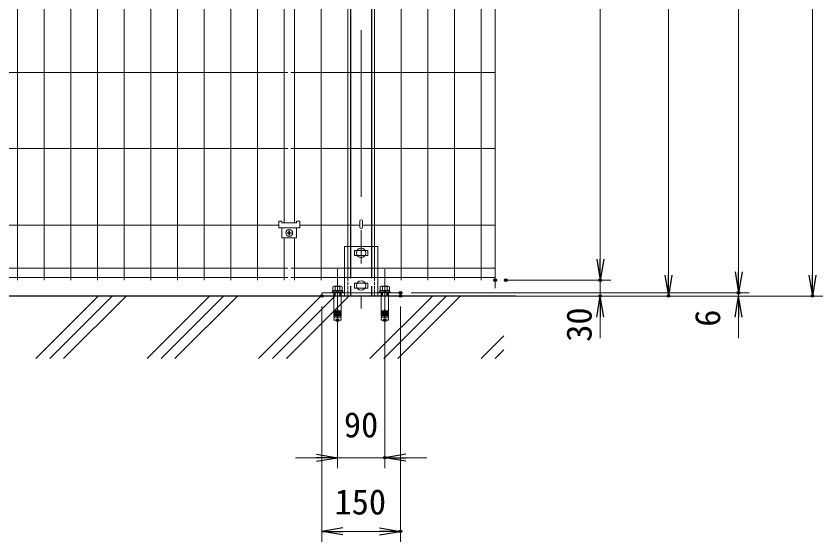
# Model space of a CAD drawing. Units: millimetres, scale not verified. Extents: x -4200 to 4200, y -2970 to 2970.
# Drawn here: x -1798 to -261, y -542 to 459 of the extents above; entities that cross this region are included whole.
import ezdxf
from ezdxf.enums import TextEntityAlignment as Align

# ---------------------------------------------------------------- set-up
doc = ezdxf.new("R2010")
doc.units = ezdxf.units.MM
doc.header["$LTSCALE"] = 10
doc.header["$PDMODE"] = 32
doc.header["$PDSIZE"] = 5
doc.linetypes.add('DASHED', pattern=[7.5, 6, -1.5])
doc.linetypes.add('USER1', pattern=[50.8, 31.75, -6.35, 6.35, -6.35])
for name, color, linetype, lineweight in [('0-0_D-STR-DIM', 7, 'Continuous', 13), ('0-1_D-STR3', 3, 'Continuous', 13), ('0-2_D-BMK', 2, 'USER1', 13), ('0-3_D-STR1', 1, 'Continuous', 25), ('0-4_D-STR2', 7, 'Continuous', 13), ('0-5_0', 7, 'Continuous', 25), ('0-6_Defpoints', 7, 'Continuous', 25), ('0-9_D-STR4', 7, 'Continuous', 25), ('0-A_D-DCR-HCH', 7, 'Continuous', 13)]:
    doc.layers.add(name, color=color, linetype=linetype, lineweight=lineweight)
doc.styles.add('ＭＳ ゴシック', font='')
doc.styles.get('ＭＳ ゴシック').set_extended_font_data('MS Gothic')

# ---------------------------------------------------------------- blocks, each defined once
blk = doc.blocks.new('_Open')
at = {"layer": '0-5_0'}
blk.add_line((-10, 1.667), (0, 0), dxfattribs=at)
blk.add_lwpolyline([(-10, -1.667), (0, 0), (-10, 0)], dxfattribs=at)
blk = doc.blocks.new('ベースプレート部品\u3000正面図')
at = {"layer": '0-1_D-STR3', "linetype": 'DASHED'}
for p, q in [((8393.49, 24200.71), (8393.49, 23260.71)), ((8903.49, 24200.71), (8903.49, 23260.71)), ((8128.49, 23320.71), (8128.49, 23260.71)), ((8268.49, 23320.71), (8268.49, 23260.71)), ((8333.49, 23320.71), (8333.49, 23260.71)), ((8963.49, 23320.71), (8963.49, 23260.71)), ((9028.49, 23320.71), (9028.49, 23260.71)), ((9168.49, 23320.71), (9168.49, 23260.71))]:
    blk.add_line(p, q, dxfattribs=at)
at = {"layer": '0-1_D-STR3'}
for p, q in [((8963.49, 24200.71), (8963.49, 23320.71)), ((8773.41, 24128.21), (8523.37, 24128.21)), ((8523.37, 24128.21), (8523.37, 24033.21)), ((8773.37, 24033.21), (8523.41, 24033.21)), ((8773.37, 24128.21), (8773.37, 24033.21)), ((8773.41, 23508.21), (8523.37, 23508.21)), ((8523.37, 23508.21), (8523.37, 23413.21)), ((8773.37, 23413.21), (8523.41, 23413.21)), ((8773.37, 23508.21), (8773.37, 23413.21)), ((7898.51, 23320.71), (9398.51, 23320.71)), ((9398.51, 23320.71), (9398.51, 23260.71))]:
    blk.add_line(p, q, dxfattribs=at)
for points in [[(8963.49, 24200.71), (8333.49, 24200.71), (8333.49, 23320.71)], [(7898.51, 23320.71), (7898.51, 23260.71), (9398.51, 23260.71)]]:
    blk.add_lwpolyline(points, dxfattribs=at)

msp = doc.modelspace()

# ---------------------------------------------------------------- linework, layer by layer
at = {"layer": '0-0_D-STR-DIM'}
for p, q in [((-885.07, 1448.64), (-885.07, -58.89)), ((-685.07, 1386.38), (-685.07, -3.62)), ((-555.07, 1386.38), (-555.07, -33.62)), ((-421.57, 1321.38), (-421.57, -27.62)), ((-280.9, 1321.38), (-280.9, -33.62)), ((-685.07, -3.62), (-685.07, 36.38)), ((-421.57, -27.62), (-421.57, 12.38)), ((-421.57, -27.62), (-421.57, 12.38)), ((-865.07, -43.62), (-665.07, -43.62)), ((-845.07, -43.62), (-665.07, -43.62)), ((-685.07, -43.62), (-685.07, -73.62)), ((-1045.54, -67.62), (-401.57, -67.62)), ((-1045.54, -67.62), (-401.57, -67.62)), ((-1045.54, -67.62), (-401.57, -67.62)), ((-1045.54, -73.62), (-665.07, -73.62)), ((-1045.54, -73.62), (-535.07, -73.62)), ((-1045.54, -73.62), (-401.57, -73.62)), ((-1045.54, -73.62), (-401.57, -73.62)), ((-1045.54, -73.62), (-260.9, -73.62)), ((-421.57, -73.62), (-421.57, -67.62)), ((-421.57, -73.62), (-421.57, -67.62)), ((-1215.54, -93.62), (-1215.54, -541.6)), ((-1065.54, -93.62), (-1065.54, -541.6)), ((-685.07, -113.62), (-685.07, -153.62)), ((-421.57, -113.62), (-421.57, -153.62)), ((-421.57, -113.62), (-421.57, -153.62)), ((-1185.54, -139.62), (-1185.54, -401.36)), ((-1095.54, -139.62), (-1095.54, -401.36)), ((-1225.54, -381.36), (-1265.54, -381.36)), ((-1185.54, -381.36), (-1095.54, -381.36)), ((-1055.54, -381.36), (-1015.54, -381.36)), ((-1175.54, -521.6), (-1105.54, -521.6))]:
    msp.add_line(p, q, dxfattribs=at)
at = {"layer": '0-1_D-STR3'}
for p, q in [((-1297.53, 68.68), (-1291.53, 68.68)), ((-1297.53, 68.68), (-1297.53, 55.88)), ((-1291.53, 68.68), (-1291.53, 65.78)), ((-1291.53, 65.78), (-1263.53, 65.78)), ((-1263.53, 68.68), (-1257.53, 68.68)), ((-1263.53, 68.68), (-1263.53, 65.78)), ((-1257.53, 68.68), (-1257.53, 55.88)), ((-1143.14, 69.54), (-1143.14, 57.38)), ((-1137.94, 69.54), (-1137.94, 57.38)), ((-1297.53, 55.88), (-1257.53, 55.88)), ((-1291.53, 55.88), (-1291.53, 36.88)), ((-1280.99, 46.88), (-1278.99, 46.88)), ((-1277.99, 49.88), (-1277.99, 47.88)), ((-1276.99, 49.88), (-1276.99, 47.88)), ((-1273.99, 46.88), (-1275.99, 46.88)), ((-1263.53, 55.88), (-1263.53, 36.88)), ((-1291.53, 36.88), (-1263.53, 36.88)), ((-1280.99, 45.88), (-1278.99, 45.88)), ((-1277.99, 42.88), (-1277.99, 44.88)), ((-1276.99, 42.88), (-1276.99, 44.88)), ((-1273.99, 45.88), (-1275.99, 45.88)), ((-1194.34, -63.12), (-1194.34, -55.92)), ((-1178.62, -55.12), (-1192.24, -55.12)), ((-1189.94, -55.92), (-1189.94, -63.12)), ((-1181.14, -55.92), (-1181.14, -63.12)), ((-1176.74, -63.12), (-1176.74, -55.92)), ((-1104.34, -63.12), (-1104.34, -55.92)), ((-1088.62, -55.12), (-1102.24, -55.12)), ((-1099.94, -55.92), (-1099.94, -63.12)), ((-1091.14, -55.92), (-1091.14, -63.12)), ((-1086.74, -63.12), (-1086.74, -55.92)), ((-1215.54, -73.62), (-1065.54, -73.62)), ((-1190.54, -73.62), (-1190.54, -67.62)), ((-1189.74, -73.62), (-1189.74, -67.62)), ((-1186.79, -65.62), (-1184.29, -63.12)), ((-1181.34, -73.62), (-1181.34, -67.62)), ((-1180.54, -73.62), (-1180.54, -67.62)), ((-1100.54, -73.62), (-1100.54, -67.62)), ((-1099.74, -73.62), (-1099.74, -67.62)), ((-1096.79, -65.62), (-1094.29, -63.12)), ((-1091.34, -73.62), (-1091.34, -67.62)), ((-1090.54, -73.62), (-1090.54, -67.62)), ((-1185.92, -106.12), (-1192.75, -106.12)), ((-1185.92, -103.62), (-1192.54, -103.62)), ((-1185.92, -99.83), (-1185.92, -113.62)), ((-1185.17, -99.83), (-1185.17, -113.62)), ((-1185.17, -103.62), (-1178.54, -103.62)), ((-1185.17, -106.12), (-1178.54, -106.12)), ((-1095.92, -106.12), (-1102.75, -106.12)), ((-1095.92, -103.62), (-1102.54, -103.62)), ((-1095.92, -99.83), (-1095.92, -113.62)), ((-1095.17, -99.83), (-1095.17, -113.62)), ((-1095.17, -103.62), (-1088.54, -103.62)), ((-1095.17, -106.12), (-1088.54, -106.12)), ((-1185.92, -108.62), (-1192.54, -108.62)), ((-1185.92, -111.12), (-1192.54, -111.12)), ((-1185.17, -108.62), (-1178.54, -108.62)), ((-1185.17, -111.12), (-1178.54, -111.12)), ((-1095.92, -108.62), (-1102.54, -108.62)), ((-1095.92, -111.12), (-1102.54, -111.12)), ((-1095.17, -108.62), (-1088.54, -108.62)), ((-1095.17, -111.12), (-1088.54, -111.12))]:
    msp.add_line(p, q, dxfattribs=at)
for points in [[(-1175.04, -65.62), (-1175.04, -67.62), (-1196.04, -67.62), (-1196.04, -65.62)], [(-1085.04, -65.62), (-1085.04, -67.62), (-1106.04, -67.62), (-1106.04, -65.62)]]:
    msp.add_lwpolyline(points, close=True, dxfattribs=at)
for points in [[(-1194.74, -65.62), (-1194.74, -63.12), (-1176.34, -63.12), (-1176.34, -65.62)], [(-1185.17, -101.96), (-1178.54, -101.96), (-1178.54, -73.62), (-1192.54, -73.62), (-1192.54, -101.96), (-1185.92, -101.96)], [(-1104.74, -65.62), (-1104.74, -63.12), (-1086.34, -63.12), (-1086.34, -65.62)], [(-1095.17, -101.96), (-1088.54, -101.96), (-1088.54, -73.62), (-1102.54, -73.62), (-1102.54, -101.96), (-1095.92, -101.96)], [(-1192.23, -101.96), (-1192.54, -103.62), (-1192.54, -104.46), (-1185.92, -104.46)], [(-1192.23, -104.46), (-1192.54, -106.12), (-1192.54, -106.96), (-1185.92, -106.96)], [(-1192.23, -106.96), (-1192.54, -108.62), (-1192.54, -109.46), (-1185.92, -109.46)], [(-1178.85, -101.96), (-1178.54, -103.62), (-1178.54, -104.46), (-1185.17, -104.46)], [(-1178.85, -104.46), (-1178.54, -106.12), (-1178.54, -106.96), (-1185.17, -106.96)], [(-1178.85, -106.96), (-1178.54, -108.62), (-1178.54, -109.46), (-1185.17, -109.46)], [(-1102.23, -101.96), (-1102.54, -103.62), (-1102.54, -104.46), (-1095.92, -104.46)], [(-1102.23, -104.46), (-1102.54, -106.12), (-1102.54, -106.96), (-1095.92, -106.96)], [(-1102.23, -106.96), (-1102.54, -108.62), (-1102.54, -109.46), (-1095.92, -109.46)], [(-1088.85, -101.96), (-1088.54, -103.62), (-1088.54, -104.46), (-1095.17, -104.46)], [(-1088.85, -104.46), (-1088.54, -106.12), (-1088.54, -106.96), (-1095.17, -106.96)], [(-1088.85, -106.96), (-1088.54, -108.62), (-1088.54, -109.46), (-1095.17, -109.46)], [(-1178.85, -109.46), (-1178.54, -111.12), (-1178.54, -113.62), (-1192.54, -113.62), (-1192.54, -111.12), (-1192.23, -109.46)], [(-1179.07, -113.62), (-1178.54, -119.62), (-1192.54, -119.62), (-1192.02, -113.62)], [(-1178.54, -113.62), (-1185.23, -113.62), (-1192.54, -113.62)], [(-1088.85, -109.46), (-1088.54, -111.12), (-1088.54, -113.62), (-1102.54, -113.62), (-1102.54, -111.12), (-1102.23, -109.46)], [(-1089.07, -113.62), (-1088.54, -119.62), (-1102.54, -119.62), (-1102.02, -113.62)], [(-1088.54, -113.62), (-1095.23, -113.62), (-1102.54, -113.62)]]:
    msp.add_lwpolyline(points, dxfattribs=at)
for centre, radius in [((-1277.49, 46.38), 6.5), ((-1140.54, 8.37), 9), ((-1140.54, -53.62), 9)]:
    msp.add_circle(centre, radius, dxfattribs=at)
for centre, radius, start, end in [((-1280.99, 46.38), 0.5, 90.00001, 270), ((-1278.99, 47.88), 1, 270, 0.00001), ((-1277.49, 49.88), 0.5, 0, 179.99999), ((-1275.99, 47.88), 1, 180, 270), ((-1273.99, 46.38), 0.5, 270.00049, 90.00046), ((-1140.54, 57.38), 2.6, 180, 0), ((-1278.99, 44.88), 1, 0, 90), ((-1277.49, 42.88), 0.5, 180.00002, 0.00001), ((-1275.99, 44.88), 1, 90, 180), ((-1192.14, -58.54), 3.42, 49.96723, 130.03277), ((-1185.54, -67.62), 12.5, 69.39031, 110.60969), ((-1178.94, -58.48), 3.38, 49.3117, 130.6883), ((-1102.14, -58.54), 3.42, 49.96723, 130.03277), ((-1095.54, -67.62), 12.5, 69.39031, 110.60969), ((-1088.94, -58.48), 3.38, 49.3117, 130.6883), ((-1185.54, -99.83), 0.375, 0, 180), ((-1095.54, -99.83), 0.375, 0, 180)]:
    msp.add_arc(centre, radius, start, end, dxfattribs=at)
msp.add_ellipse((-1140.54, 69.53), major_axis=(-2.6, 0), ratio=0.649974, start_param=3.1415927, end_param=6.2831853, dxfattribs=at)
at = {"layer": '0-2_D-BMK'}
for p, q in [((-1140.54, 1448.64), (-1140.54, -97.62)), ((-1185.54, -22.61), (-1185.54, -165.68)), ((-1095.54, -22.61), (-1095.54, -165.68))]:
    msp.add_line(p, q, dxfattribs=at)
at = {"layer": '0-3_D-STR1'}
for p, q in [((-1160.54, 1354.38), (-1160.54, 20.38)), ((-1120.54, 1354.38), (-1120.54, 20.38))]:
    msp.add_line(p, q, dxfattribs=at)
at = {"layer": '0-3_D-STR1', "linetype": 'DASHED'}
for p, q in [((-1160.54, 20.38), (-1160.54, -73.62)), ((-1120.54, 20.38), (-1120.54, -73.62))]:
    msp.add_line(p, q, dxfattribs=at)
at = {"layer": '0-4_D-STR2'}
for p, q in [((-1795.17, 1426.38), (-1795.17, -43.62)), ((-1744.4, 1426.38), (-1744.4, -43.62)), ((-1693.63, 1426.38), (-1693.63, -43.62)), ((-1642.86, 1426.38), (-1642.86, -43.62)), ((-1592.09, 1426.38), (-1592.09, -43.62)), ((-1541.33, 1426.38), (-1541.33, -43.62)), ((-1490.56, 1426.38), (-1490.56, -43.62)), ((-1439.79, 1426.38), (-1439.79, -43.62)), ((-1389.02, 1426.38), (-1389.02, -43.62)), ((-1338.25, 1426.38), (-1338.25, -43.62)), ((-1216.71, 1426.38), (-1216.71, -43.62)), ((-1165.94, 1426.38), (-1165.94, -43.62)), ((-1115.17, 1426.38), (-1115.17, -43.62)), ((-1064.4, 1426.38), (-1064.4, -43.62)), ((-1013.63, 1426.38), (-1013.63, -43.62)), ((-962.86, 1426.38), (-962.86, -43.62)), ((-912.09, 1426.38), (-912.09, -43.62)), ((-1287.48, 647.38), (-1287.48, 65.78)), ((-1267.48, 647.38), (-1267.48, 65.78)), ((-1280.5, 352.08), (-3274.49, 352.08)), ((-885.07, 352.08), (-1274.49, 352.08)), ((-1280.5, 207.08), (-3274.49, 207.08)), ((-885.07, 207.08), (-1274.49, 207.08)), ((-1297.53, 61.38), (-3137.94, 61.38)), ((-1143.14, 61.38), (-1257.53, 61.38)), ((-885.07, 61.38), (-1137.94, 61.38)), ((-1287.48, 36.88), (-1287.48, -43.62)), ((-1267.48, 36.88), (-1267.48, -43.62)), ((-1280.48, -20.6), (-3274.49, -20.6)), ((-885.07, -20.6), (-1274.49, -20.6)), ((-1280.48, -38.22), (-3274.49, -38.22)), ((-885.07, -38.22), (-1274.49, -38.22))]:
    msp.add_line(p, q, dxfattribs=at)
at = {"layer": '0-6_Defpoints'}
for p in [(-885.07, -43.62), (-865.07, -43.62), (-685.07, -43.62), (-1215.54, -73.62), (-1065.54, -67.62), (-1065.54, -67.62), (-1065.54, -73.62), (-685.07, -73.62), (-555.07, -73.62), (-421.57, -67.62), (-421.57, -67.62), (-280.9, -73.62), (-1185.54, -119.62), (-1095.54, -119.62), (-1095.54, -381.36), (-1065.54, -521.6)]:
    msp.add_point(p, dxfattribs=at)
at = {"layer": '0-9_D-STR4'}
msp.add_line((-846.34, -73.62), (-3414.05, -73.62), dxfattribs=at)
at = {"layer": '0-A_D-DCR-HCH'}
for p, q in [((-1760.34, -192.69), (-1641.28, -73.62)), ((-1733.82, -192.69), (-1614.76, -73.62)), ((-1707.31, -192.69), (-1588.24, -73.62)), ((-1548.21, -192.69), (-1429.15, -73.62)), ((-1521.69, -192.69), (-1402.63, -73.62)), ((-1495.17, -192.69), (-1376.11, -73.62)), ((-1336.07, -192.69), (-1217.01, -73.62)), ((-1309.56, -192.69), (-1190.5, -73.62)), ((-1283.04, -192.69), (-1163.98, -73.62)), ((-1123.94, -192.69), (-1004.88, -73.62)), ((-1097.43, -192.69), (-978.36, -73.62)), ((-1070.91, -192.69), (-951.85, -73.62)), ((-1199.06, -108.71), (-1198.84, -108.48)), ((-911.81, -192.69), (-868.67, -149.54)), ((-885.29, -192.69), (-868.67, -176.06))]:
    msp.add_line(p, q, dxfattribs=at)

# ---------------------------------------------------------------- block references
at = {"layer": '0-0_D-STR-DIM'}
for name, p, xscale, yscale in [('ベースプレート部品\u3000正面図', (-2005.39, -2399.7), 0.1, 0.1), ('_Open', (-1185.54, -381.36), 4, 4), ('_Open', (-1065.54, -521.6), 4, 4)]:
    msp.add_blockref(name, p, dxfattribs=dict(at, xscale=xscale, yscale=yscale))
at = {"layer": '0-0_D-STR-DIM', "xscale": 4, "yscale": 4}
for p, rotation in [((-685.07, -43.62), 270), ((-685.07, -43.62), 270), ((-421.57, -67.62), 270), ((-421.57, -67.62), 270), ((-421.57, -67.62), 270), ((-555.07, -73.62), 270), ((-280.9, -73.62), 270), ((-685.07, -73.62), 90), ((-421.57, -73.62), 90), ((-421.57, -73.62), 90), ((-1095.54, -381.36), 180), ((-1215.54, -521.6), 180)]:
    msp.add_blockref('_Open', p, dxfattribs=dict(at, rotation=rotation))

# ---------------------------------------------------------------- texts
at = {"layer": '0-0_D-STR-DIM', "style": 'ＭＳ ゴシック'}
for s, p in [('30', (-686.94, -160.71)), ('6', (-442.13, -132.12)), ('6', (-442.13, -132.12))]:
    msp.add_text(s, height=48.09, rotation=90, dxfattribs=at).set_placement(p, align=Align.BOTTOM_LEFT)
for s, p in [('90', (-1173.41, -357.18)), ('150', (-1191.19, -503.91))]:
    msp.add_text(s, height=48.09, dxfattribs=at).set_placement(p, align=Align.BOTTOM_LEFT)

doc.saveas('drawing.dxf')
